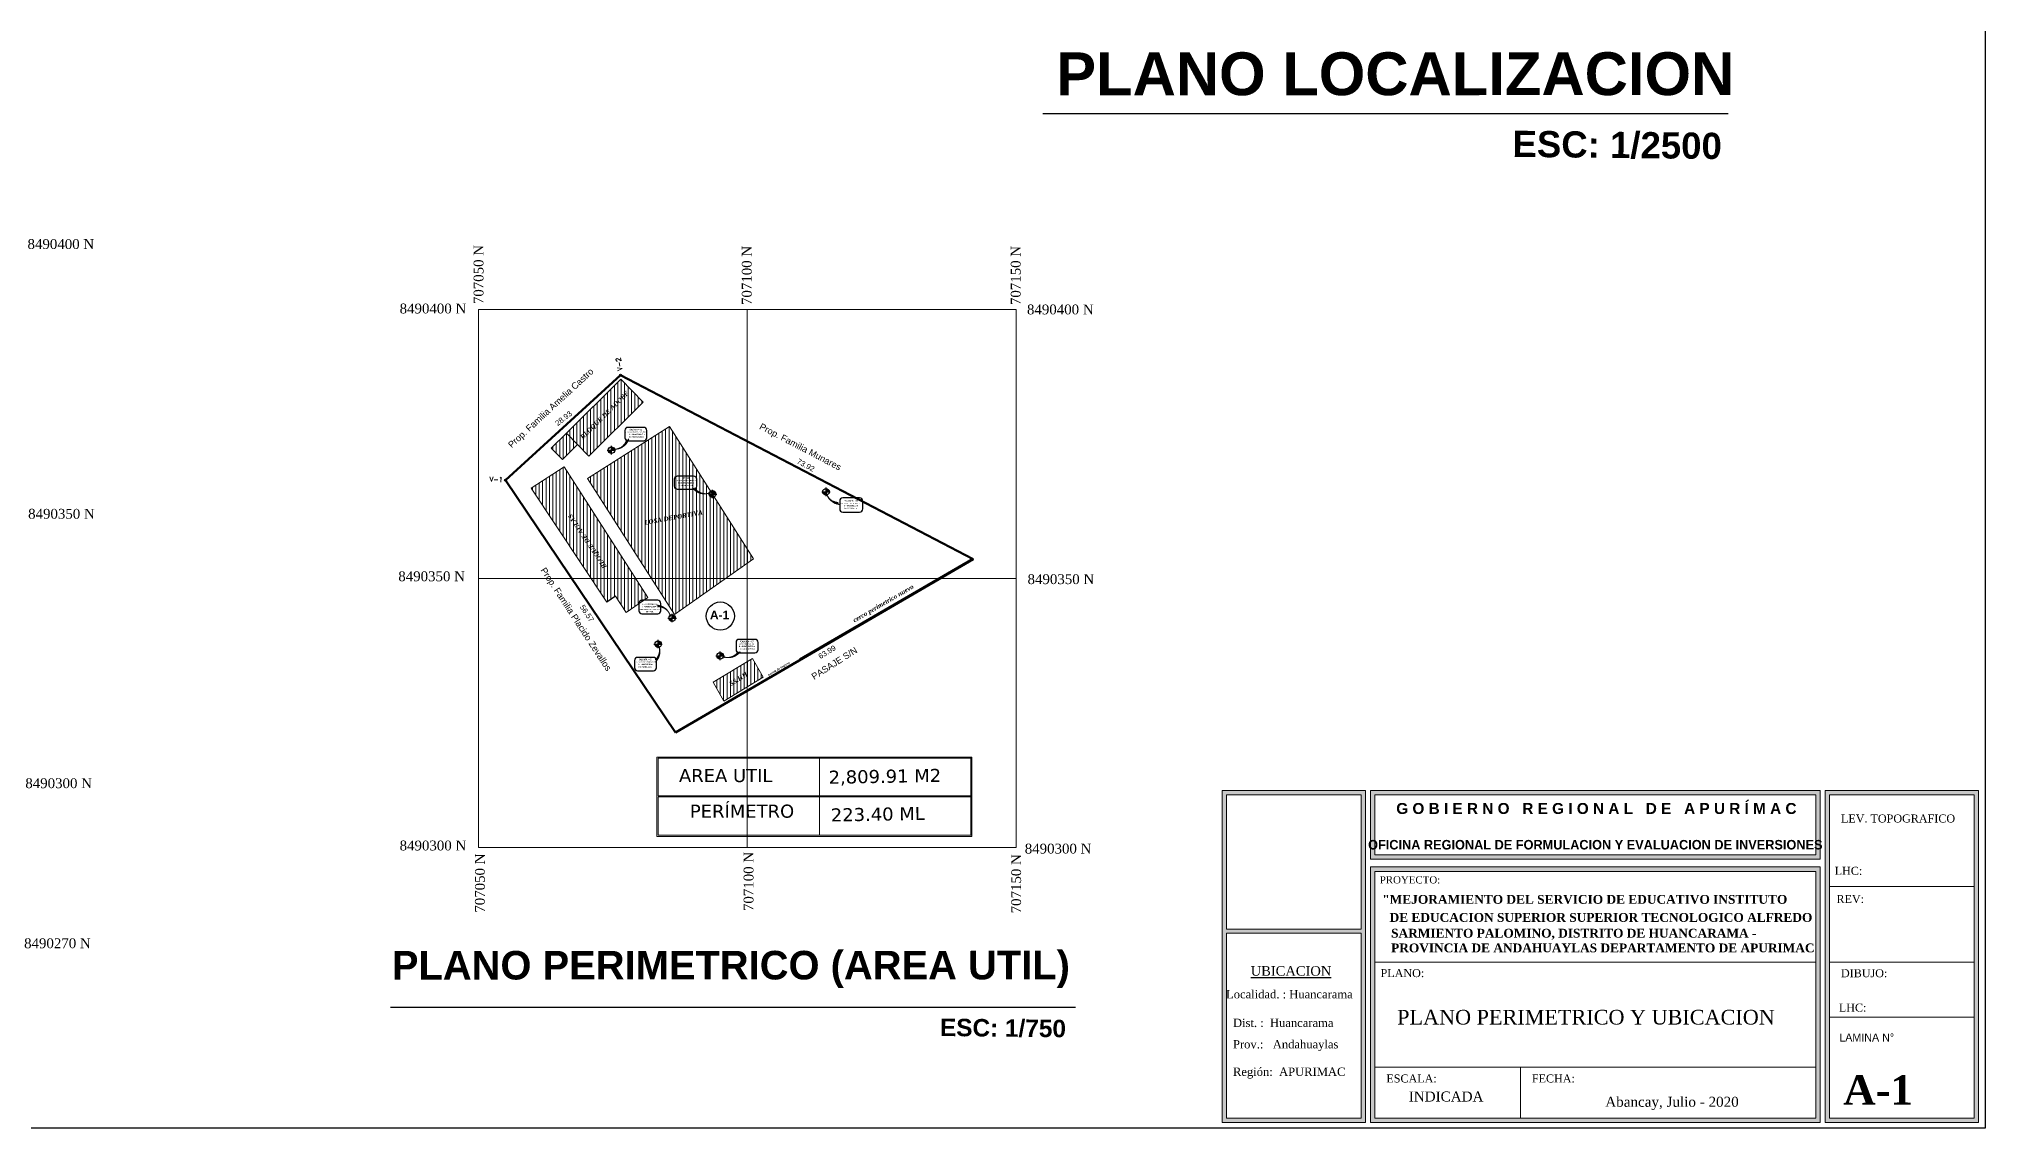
# Model space of a CAD drawing. Header units: metres. Extents: x 699753 to 708012, y 8489657 to 8490746.
# Drawn here: x 700111.5 to 700593.8, y 8489844.1 to 8490113.9 of the extents above; entities that cross this region are included whole.
import ezdxf
from ezdxf.enums import TextEntityAlignment as Align

# ---------------------------------------------------------------- set-up
doc = ezdxf.new("R2010")
doc.units = ezdxf.units.M
for name, color, linetype in [('$AUDIT-BAD-LAYER', 7, 'Continuous'), ('C-ANNO-MATC-TEXT', 150, 'Continuous'), ('C-PROP-BRNG', 92, 'Continuous'), ('C-ROAD-TEXT', 11, 'Continuous'), ('C-SSWR-PIPE-PATT', 7, 'Continuous'), ('C-STRM-STRC', 170, 'Continuous')]:
    doc.layers.add(name, color=color, linetype=linetype)
for name, color, linetype, lineweight in [('0_Pen_No__1', 7, 'Continuous', 13), ('1-blanco', 7, 'Continuous', 25), ('2D Drafting - General_Pen_No__1', 7, 'Continuous', 13), ('A-ACOTACION', 7, 'Continuous', 9), ('auxiliar', 1, 'Continuous', 9), ('BLOQUES', 7, 'Continuous', 60), ('detalles', 84, 'Continuous', 25), ('PLUMA 02', 51, 'Continuous', 20), ('TEXTO', 152, 'Continuous', 0), ('Texto_Pen_No__21', 7, 'Continuous', 35), ('V-INTEREG', 5, 'Continuous', 5)]:
    doc.layers.add(name, color=color, linetype=linetype, lineweight=lineweight)
doc.layers.add('2D Drafting - General_Pen_No__102', color=7, linetype='Continuous', lineweight=13, true_color=0xcccccc)
doc.styles.add('ARIAL', font='arial.ttf')
doc.styles.add('COTAS', font='arial.ttf')
doc.styles.add('Dutch801 XBd BT', font='dutcheb.ttf', dxfattribs={"height": 0.2})
doc.styles.add('GENERATED_STYLE_7', font='GOTHIC.TTF')
doc.styles.add('L120', font='times.ttf', dxfattribs={"height": 3})
doc.styles.add('MtXpl_Palatino_Linot', font='')
doc.styles.add('MtXpl_Verdana', font='')
doc.styles.get("Standard").update_dxf_attribs({"font": 'simplex.shx'})
doc.styles.get('MtXpl_Palatino_Linot').set_extended_font_data('Palatino Linotype', italic=True, bold=True)
doc.styles.get('MtXpl_Verdana').set_extended_font_data('Verdana', bold=True)
pattern_1 = [(90, (-242510.9516912711, -2830230.015475293), (-0.8466666666666665, 0), [])]

# ---------------------------------------------------------------- blocks, each defined once
blk = doc.blocks.new('bm')
for p, q in [((-0.1299999999999954, 0), (0.1299999999999954, 0)), ((0, -0.1299999999999954), (0, 0.1299999999999954))]:
    blk.add_line(p, q)
at = {"const_width": 0.0999999999999544}
for points in [[(-0.0499999999999794, 0, 0.414213562373095), (-1.8e-15, -0.0499999999999776, 1)], [(0.0499999999999759, 0, 0.414213562373095), (-1.8e-15, 0.0499999999999776, 1)]]:
    blk.add_lwpolyline(points, format="xyb", dxfattribs=at)
blk.add_circle((0, 0), 0.1)

msp = doc.modelspace()

# ---------------------------------------------------------------- hatches: boundary and pattern name
at = {"layer": '2D Drafting - General_Pen_No__102', "linetype": 'Continuous'}
h = msp.add_hatch(color=256, dxfattribs=at)
h.paths.add_polyline_path([(700404.7356880421, 8489845.453167504), (700440.2405630557, 8489845.453167504), (700440.2405630557, 8489927.741350438), (700404.7356880421, 8489927.741350438)])
h.paths.add_polyline_path([(700439.1644875712, 8489846.529244209), (700405.8249413972, 8489846.529244209), (700405.8249413987, 8489892.321942205), (700439.1644875712, 8489892.321942205)], flags=16)
h.paths.add_polyline_path([(700405.8249413972, 8489893.310930237), (700405.8249413972, 8489926.665273717), (700439.1644875712, 8489926.665273717), (700439.1644875712, 8489893.310930237)], flags=16)
h = msp.add_hatch(color=256, dxfattribs=at)
h.paths.add_polyline_path([(700441.5065355911, 8489927.741350438), (700441.5065355911, 8489910.650727818), (700552.912075568, 8489910.650727818), (700552.912075568, 8489927.741350438)])
h.paths.add_polyline_path([(700442.5826118295, 8489911.726804063), (700442.5826118295, 8489926.6652742), (700551.8359993295, 8489926.6652742), (700551.8359993295, 8489911.726804063)], flags=16)
h = msp.add_hatch(color=256, dxfattribs=at)
h.paths.add_polyline_path([(700554.178047611, 8489927.741350438), (700554.178047611, 8489845.453167504), (700592.1572085894, 8489845.453167504), (700592.1572085894, 8489927.741350438)])
h.paths.add_polyline_path([(700555.2541243213, 8489846.529244209), (700555.2541243213, 8489926.665273717), (700591.0811331052, 8489926.665273717), (700591.0811331052, 8489846.529244209)], flags=16)
h = msp.add_hatch(color=256, dxfattribs=at)
h.paths.add_polyline_path([(700441.5065355911, 8489845.453167504), (700552.912075568, 8489845.453167504), (700552.912075568, 8489908.751769753), (700441.5065355911, 8489908.751769753)])
h.paths.add_polyline_path([(700442.5826118295, 8489846.529243752), (700442.5826118295, 8489907.675693508), (700551.8359993295, 8489907.675693508), (700551.8359993295, 8489846.529243752)], flags=16)
at = {"layer": 'BLOQUES', "lineweight": 0}
h = msp.add_hatch(dxfattribs=at)
h.set_pattern_fill('ANSI31', color=256, scale=0.2666666666666666, angle=45)
h.set_pattern_definition(pattern_1)
h.paths.add_polyline_path([(700261.1965201626, 8490023.893742105), (700247.7278840808, 8490010.530047504), (700242.1812207965, 8490016.270363115), (700255.6498568783, 8490029.634057716)])
h.paths.add_polyline_path([(700246.5481567121, 8490013.840904951), (700258.4847599909, 8490025.679311551), (700256.8854760655, 8490027.291861145), (700244.9488727868, 8490015.453454543)], flags=24)
h = msp.add_hatch(dxfattribs=at)
h.set_pattern_fill('ANSI31', color=256, scale=0.2666666666666666, angle=45)
h.set_pattern_definition(pattern_1)
h.paths.add_polyline_path([(700247.3868213313, 8490004.999906464), (700268.9443770925, 8489971.287937086), (700288.6013197693, 8489985.153217217), (700267.7297905529, 8490017.883170288)])
h.paths.add_polyline_path([(700261.3844638815, 8489993.12668897), (700276.3779265162, 8489995.857513845), (700276.060976819, 8489997.597710913), (700261.0675141843, 8489994.866886035)], flags=24)
h.paths.add_polyline_path([(700253.107322405, 8489983.270263886), (700243.9385735133, 8489996.927664591), (700242.0529565726, 8489995.661775962), (700251.2217054645, 8489982.004375257)], flags=24)
h.paths.add_polyline_path([(700246.5481567121, 8490013.840904951), (700258.4847599909, 8490025.679311551), (700256.8854760655, 8490027.291861145), (700244.9488727868, 8490015.453454543)], flags=24)
h = msp.add_hatch(dxfattribs=at)
h.set_pattern_fill('ANSI31', color=256, scale=0.2666666666666666, angle=45)
h.set_pattern_definition(pattern_1)
h.paths.add_polyline_path([(700244.9426483022, 8490013.412525058), (700241.1926198745, 8490009.72549448), (700238.4065819666, 8490012.559135571), (700242.1812207954, 8490016.270363115)])
h = msp.add_hatch(dxfattribs=at)
h.set_pattern_fill('ANSI31', color=256, scale=0.2666666666666666, angle=45)
h.set_pattern_definition(pattern_1)
h.paths.add_polyline_path([(700262.4048149331, 8489975.516162518), (700257.0383458926, 8489971.8118486), (700254.3335434784, 8489975.88103383), (700252.2024775589, 8489974.410022428), (700233.4565377625, 8490002.611972034), (700241.613659036, 8490007.870277984)])
h.paths.add_polyline_path([(700261.3844638815, 8489993.12668897), (700276.3779265162, 8489995.857513845), (700276.060976819, 8489997.597710913), (700261.0675141843, 8489994.866886035)], flags=24)
h.paths.add_polyline_path([(700253.107322405, 8489983.270263886), (700243.9385735133, 8489996.927664591), (700242.0529565726, 8489995.661775962), (700251.2217054645, 8489982.004375257)], flags=24)
h = msp.add_hatch(dxfattribs=at)
h.set_pattern_fill('ANSI31', color=256, scale=0.2666666666666666, angle=45)
h.set_pattern_definition(pattern_1)
h.paths.add_polyline_path([(700290.9487050007, 8489955.759658322), (700288.2909972238, 8489960.445379712), (700278.5736887226, 8489954.543788595), (700281.2313964994, 8489949.858067205)])
h.paths.add_polyline_path([(700282.9019235208, 8489953.113385275), (700287.5128812866, 8489955.971417433), (700286.5816265399, 8489957.473841503), (700281.9706687744, 8489954.615809342)], flags=24)
at = {"layer": 'V-INTEREG', "lineweight": 0}
h = msp.add_hatch(dxfattribs=at)
h.set_pattern_fill('ANSI31', color=8, scale=0.03625488281249997, angle=-193.6889750120154, style=0)
h.set_pattern_definition([(211.3110249879845, (700255.231633105, 8490007.2276476), (0.002355133136151425, -0.003871834985774279), [])])
edge = h.paths.add_edge_path()
edge.add_line((700257.646404306, 8490014.817375705), (700257.2551974475, 8490014.345724298))
edge.add_line((700257.2551974467, 8490014.345724298), (700257.1132885403, 8490014.651392875))
edge.add_arc((700254.1114760897, 8490015.361018028), 3.084549537166802, 273.12698591158806, 346.69951630922736, ccw=False)
edge.add_arc((700254.1511592454, 8490015.954323478), 3.675511975272989, 272.0047224712358, 341.981115036018)
h.paths.add_polyline_path([(700254.3547451746, 8490012.380322315), (700254.2797355232, 8490012.281061111), (700254.3850875011, 8490012.196001817), (700254.0180824971, 8490012.243807323)])
h = msp.add_hatch(dxfattribs=at)
h.set_pattern_fill('ANSI31', color=8, scale=0.03625488281249997, angle=-212.683187172237, style=0)
h.set_pattern_definition([(192.3168128277628, (700278.6477584679, 8489996.28297272), (0.0009667232197550474, -0.004427550616588205), [])])
edge = h.paths.add_edge_path()
edge.add_line((700273.4691251008, 8490002.67350924), (700273.9925409451, 8490002.354865693))
edge.add_line((700273.9925409456, 8490002.354865696), (700274.02723636, 8490002.690078532))
edge.add_arc((700276.6346409296, 8490004.338073451), 3.084549537166803, 212.2946958509943, 285.8672262486335)
edge.add_arc((700276.4040137728, 8490004.886158504), 3.67551197527299, 217.0130971242036, 286.98948968898577, ccw=False)
h.paths.add_polyline_path([(700277.3747523924, 8490001.440494841), (700277.4779846844, 8490001.371051854), (700277.4060534415, 8490001.256334726), (700277.7375161735, 8490001.42098738)])
h = msp.add_hatch(dxfattribs=at)
h.set_pattern_fill('ANSI31', color=8, scale=0.03625488281249997, angle=-73.51655647217491, style=0)
h.set_pattern_definition([(331.4834435278249, (700312.7759508496, 8490009.068800963), (0.002163567630626559, 0.003982051400191757), [])])
edge = h.paths.add_edge_path()
edge.add_line((700309.8686992208, 8489998.595736463), (700309.3229932273, 8489998.874488728))
edge.add_line((700309.3229932258, 8489998.874488726), (700309.5902891288, 8489999.079730822))
edge.add_arc((700309.6271766851, 8490002.164059786), 3.084549537166802, 195.7422636452054, 269.3147940428447, ccw=False)
edge.add_arc((700310.214825827, 8490002.254914602), 3.675511975272989, 194.6200002048532, 264.5963927696354)
h.paths.add_polyline_path([(700306.7715700696, 8490001.275669314), (700306.658322808, 8490001.327189133), (700306.5983261993, 8490001.20580326), (700306.564822452, 8490001.574389126)])
h = msp.add_hatch(dxfattribs=at)
h.set_pattern_fill('ANSI31', color=8, scale=0.03625488281249997, angle=-156.3891901536517, style=0)
h.set_pattern_definition([(248.6108098463481, (700272.787132932, 8489967.984251745), (0.00421972683679045, -0.001652774536630637), [])])
edge = h.paths.add_edge_path()
edge.add_line((700264.5970840064, 8489973.676272562), (700265.1526222803, 8489973.417670391))
edge.add_line((700265.1526222808, 8489973.41767039), (700264.8930136488, 8489973.20278722))
edge.add_arc((700264.9689844557, 8489970.119173389), 3.084549537166803, 17.838776732781184, 91.41130713042048, ccw=False)
edge.add_arc((700264.3850524047, 8489970.006881483), 3.67551197527299, 16.71651329242898, 86.69290585721119)
h.paths.add_polyline_path([(700267.7901796991, 8489971.111435538), (700267.9052359009, 8489971.064093117), (700267.9607516994, 8489971.187592587), (700268.0077169583, 8489970.82047911)])
h = msp.add_hatch(dxfattribs=at)
h.set_pattern_fill('ANSI31', color=8, scale=0.03625488281249997, angle=-113.9046167691254, style=0)
h.set_pattern_definition([(291.0953832308744, (700269.8463886607, 8489965.678547941), (0.0042281465797115, 0.001631114571861248), [])])
edge = h.paths.add_edge_path()
edge.add_line((700264.3210572813, 8489959.585280038), (700264.5560863451, 8489960.151194515))
edge.add_line((700264.5560863443, 8489960.151194518), (700264.2195052647, 8489960.13432458))
edge.add_arc((700262.192883524, 8489962.459674051), 3.084549537166802, 311.0732662541058, 384.6457966517451)
edge.add_arc((700261.6864164387, 8489962.148101903), 3.675511975272989, 315.79166752731516, 385.76806009209736, ccw=False)
h.paths.add_polyline_path([(700264.9435655341, 8489963.633332971), (700264.9964401115, 8489963.745954074), (700265.1207912628, 8489963.692373164), (700264.90748084, 8489963.994824324)])
h = msp.add_hatch(dxfattribs=at)
h.set_pattern_fill('ANSI31', color=8, scale=0.03625488281249997, angle=-212.683187172237, style=0)
h.set_pattern_definition([(192.3168128277628, (700280.2605225801, 8489955.700847808), (0.0009667232197550474, -0.004427550616588205), [])])
edge = h.paths.add_edge_path()
edge.add_line((700285.2807285168, 8489962.091384329), (700284.7573126724, 8489961.772740781))
edge.add_line((700284.7573126719, 8489961.772740785), (700284.7226172575, 8489962.107953621))
edge.add_arc((700282.1152126879, 8489963.75594854), 3.084549537166803, 254.1327737513665, 327.70530414900577, ccw=False)
edge.add_arc((700282.3458398447, 8489964.304033592), 3.67551197527299, 253.0105103110142, 322.9869028757964)
h.paths.add_polyline_path([(700281.3751012251, 8489960.85836993), (700281.2718689333, 8489960.788926942), (700281.3438001763, 8489960.674209815), (700281.012337444, 8489960.83886247)])

# ---------------------------------------------------------------- linework, layer by layer
msp.add_line((700254.3335434784, 8489975.88103383), (700252.2024775584, 8489974.410022428))
msp.add_circle((700280.3401539401, 8489970.929152526), 3.488601661967751)
at = {"layer": '0_Pen_No__1', "linetype": 'Continuous'}
for p, q in [((700555.2541238522, 8489903.88267195, -2102.675097600002), (700591.0811327298, 8489903.88267195, -2102.675097600002)), ((700551.8359993295, 8489885.139807133, -2102.675097600002), (700442.5826118309, 8489885.139807133, -2102.675097600002)), ((700555.2541238522, 8489885.139807133, -2102.675097600002), (700591.0811327298, 8489885.139807133, -2102.675097600002)), ((700555.2541238522, 8489871.543170692, -2102.675097600002), (700591.0811327298, 8489871.543170692, -2102.675097600002)), ((700442.5785451622, 8489859.188964184, -2102.675097600002), (700551.8400659995, 8489859.188964184, -2102.675097600002)), ((700478.641715584, 8489859.188964184, -2102.675097600002), (700478.641715584, 8489846.529243752, -2102.675097600002))]:
    msp.add_line(p, q, dxfattribs=at)
at = {"layer": '0_Pen_No__1', "linetype": 'Continuous', "elevation": -2102.675097600002, "flags": 128}
for points in [[(700404.7356880421, 8489845.453167504), (700440.2405635477, 8489845.453167504), (700440.2405635477, 8489927.741350438), (700404.7356880421, 8489927.741350438)], [(700405.8249412893, 8489926.6652742), (700439.1644873084, 8489926.6652742), (700439.1644873084, 8489893.310930237), (700405.8249413972, 8489893.310930237)], [(700441.5065355911, 8489910.650727818), (700552.912075568, 8489910.650727818), (700552.912075568, 8489927.741350438), (700441.5065355911, 8489927.741350438)], [(700442.5826118309, 8489911.726804063), (700551.8359993295, 8489911.726804063), (700551.8359993295, 8489926.6652742), (700442.5826118309, 8489926.6652742)], [(700554.178047611, 8489845.453167504), (700592.157208968, 8489845.453167504), (700592.157208968, 8489927.741350438), (700554.178047611, 8489927.741350438)], [(700555.2541238522, 8489846.529243752), (700591.0811327298, 8489846.529243752), (700591.0811327298, 8489926.6652742), (700555.2541238522, 8489926.6652742)], [(700441.5065355911, 8489908.751769753), (700441.5065355911, 8489845.453167504), (700552.912075568, 8489845.453167504), (700552.912075568, 8489908.751769753)], [(700442.5826118309, 8489907.675693508), (700442.5826118309, 8489846.529243752), (700551.8359993295, 8489846.529243752), (700551.8359993295, 8489907.675693508)], [(700405.8249412893, 8489846.529243752), (700439.1644873084, 8489846.529243752), (700439.1644875712, 8489892.321942205), (700405.8249413987, 8489892.321942205)]]:
    msp.add_lwpolyline(points, close=True, dxfattribs=at)
at = {"layer": '1-blanco', "linetype": 'Continuous', "lineweight": 9}
for p, q in [((700264.6163562258, 8489916.346193194), (700264.6163562256, 8489936.001393113)), ((700264.6163562256, 8489936.001393113), (700342.7135789326, 8489936.001393113)), ((700264.9162707374, 8489926.382613499), (700264.9162707374, 8489935.701478604)), ((700264.9162707374, 8489935.701478604), (700342.7135789326, 8489935.701478604)), ((700304.9184630484, 8489935.701478604), (700304.9184630484, 8489916.624002397)), ((700342.4136644207, 8489935.701478604), (700342.4136644207, 8489926.382613499)), ((700342.7135789326, 8489936.001393113), (700342.7135789326, 8489916.346193194)), ((700342.7135789326, 8489926.382613499), (700264.9162707374, 8489926.382613499)), ((700264.9162707374, 8489916.624002397), (700264.9162707374, 8489926.162740504)), ((700264.9162707374, 8489926.162740504), (700342.7135789326, 8489926.162740504)), ((700342.4136644207, 8489926.162740504), (700342.4136644207, 8489916.624002397)), ((700342.7135789326, 8489916.34619319), (700264.6163562256, 8489916.34619319)), ((700342.7135789326, 8489916.624002397), (700264.9162707377, 8489916.624002397))]:
    msp.add_line(p, q, dxfattribs=at)
at = {"layer": '2D Drafting - General_Pen_No__1', "linetype": 'Continuous', "elevation": -2102.675097600002, "flags": 128}
for points in [[(700404.7356880421, 8489845.453167504), (700440.2405630557, 8489845.453167504), (700440.2405630557, 8489927.741350438), (700404.7356880421, 8489927.741350438)], [(700405.8249413972, 8489893.310930237), (700405.8249413972, 8489926.665273717), (700439.1644875712, 8489926.665273717), (700439.1644875712, 8489893.310930237)], [(700441.5065355911, 8489927.741350438), (700441.5065355911, 8489910.650727818), (700552.912075568, 8489910.650727818), (700552.912075568, 8489927.741350438)], [(700442.5826118295, 8489911.726804063), (700442.5826118295, 8489926.6652742), (700551.8359993295, 8489926.6652742), (700551.8359993295, 8489911.726804063)], [(700554.178047611, 8489927.741350438), (700554.178047611, 8489845.453167504), (700592.1572085894, 8489845.453167504), (700592.1572085894, 8489927.741350438)], [(700555.2541243213, 8489846.529244209), (700555.2541243213, 8489926.665273717), (700591.0811331052, 8489926.665273717), (700591.0811331052, 8489846.529244209)], [(700441.5065355911, 8489845.453167504), (700552.912075568, 8489845.453167504), (700552.912075568, 8489908.751769753), (700441.5065355911, 8489908.751769753)], [(700442.5826118295, 8489846.529243752), (700442.5826118295, 8489907.675693508), (700551.8359993295, 8489907.675693508), (700551.8359993295, 8489846.529243752)], [(700439.1644875712, 8489846.529244209), (700405.8249413972, 8489846.529244209), (700405.8249413987, 8489892.321942205), (700439.1644875712, 8489892.321942205)]]:
    msp.add_lwpolyline(points, close=True, dxfattribs=at)
at = {"layer": 'A-ACOTACION', "lineweight": 30, "flags": 128}
msp.add_lwpolyline([(699752.8172434486, 8490438.057814328), (700593.8172434486, 8490438.057814328), (700593.8172434486, 8489844.057814328), (699752.8172434486, 8489844.057814328), (699752.8172434486, 8490438.057814328)], dxfattribs=at)
at = {"layer": 'BLOQUES', "lineweight": 0, "flags": 128}
for points in [[(700261.1965201626, 8490023.893742105), (700247.7278840808, 8490010.530047504), (700242.1812207965, 8490016.270363115), (700255.6498568783, 8490029.634057716)], [(700244.9426483022, 8490013.412525058), (700241.1926198745, 8490009.72549448), (700238.4065819666, 8490012.559135571), (700242.1812207954, 8490016.270363115)], [(700247.3868213313, 8490004.999906464), (700268.9443770925, 8489971.287937086), (700288.6013197693, 8489985.153217217), (700267.7297905529, 8490017.883170288)], [(700290.9487050007, 8489955.759658322), (700288.2909972238, 8489960.445379712), (700278.5736887226, 8489954.543788595), (700281.2313964994, 8489949.858067205)]]:
    msp.add_lwpolyline(points, close=True, dxfattribs=at)
msp.add_lwpolyline([(700262.4048149331, 8489975.516162518), (700257.0383458926, 8489971.8118486), (700254.3335434784, 8489975.88103383), (700252.2024775589, 8489974.410022428), (700233.4565377625, 8490002.611972034), (700241.613659036, 8490007.870277984), (700262.4048149331, 8489975.516162518)], dxfattribs=at)
at = {"layer": 'BLOQUES', "lineweight": 35, "flags": 128}
msp.add_lwpolyline([(700299.9903714737, 8489960.210274046), (700342.7643818647, 8489985.131064085), (700342.9740072173, 8489985.021726606), (700300.0911857978, 8489960.037541574)], close=True, dxfattribs=at)
at = {"layer": 'C-ANNO-MATC-TEXT', "lineweight": 9}
for p, q in [((700220.3614124745, 8490046.902874697), (700353.6947458078, 8490046.902874697)), ((700220.3614124745, 8489913.569541363), (700220.3614124745, 8490046.902874697)), ((700287.0280791413, 8489913.569541363), (700287.0280791413, 8490046.902874697)), ((700353.6947458078, 8489913.569541363), (700353.6947458078, 8490046.902874697)), ((700220.3614124748, 8489980.23620803), (700353.6947458078, 8489980.23620803)), ((700220.3614124748, 8489913.569541363), (700353.694745808, 8489913.569541363))]:
    msp.add_line(p, q, dxfattribs=at)
at = {"layer": 'C-ROAD-TEXT', "color": 4, "linetype": 'Continuous', "lineweight": -3}
for points, elevation in [([(700256.6641065689, 8490016.92500889), (700256.6641065687, 8490015.114438586, 0.4142135622399479), (700257.4193703298, 8490014.359174829), (700261.3546800182, 8490014.359174829, 0.4142135619266923), (700262.1099437791, 8490015.114438593), (700262.1099437788, 8490016.925008886, 0.4142135622399477), (700261.3546800184, 8490017.680272646), (700257.4193703298, 8490017.680272646, 0.4142135619266921)], -4673.829333333332), ([(700274.4526069997, 8490004.899865467), (700274.4526069999, 8490003.089295167, -0.4142135622399479), (700273.697343239, 8490002.334031407), (700269.7620335504, 8490002.334031407, -0.4142135619266923), (700269.0067697895, 8490003.089295171), (700269.0067697897, 8490004.899865463, -0.4142135622399477), (700269.7620335504, 8490005.655129228), (700273.6973432387, 8490005.655129228, -0.4142135619266921)], -676.1199999999993), ([(700309.9201562632, 8489999.403291997), (700309.9201562632, 8489997.50219318, 0.4142135622399479), (700310.7131832122, 8489996.709166234), (700314.8452583848, 8489996.709166234, 0.4142135619266923), (700315.6382853339, 8489997.502193188), (700315.6382853336, 8489999.403291991, 0.4142135622399477), (700314.8452583853, 8490000.196318943), (700310.7131832124, 8490000.196318943, 0.4142135619266921)], -237.1727939803115), ([(700265.5997312273, 8489972.265386207), (700265.5997312275, 8489974.075956507, 0.4142135622399479), (700264.8444674666, 8489974.831220267), (700260.9091577783, 8489974.831220267, 0.4142135619266923), (700260.1538940173, 8489974.075956501), (700260.1538940176, 8489972.265386213, 0.4142135622399477), (700260.909157778, 8489971.510122448), (700264.8444674663, 8489971.510122448, 0.4142135619266921)], -676.0679999999996), ([(700284.234573604, 8489964.408871), (700284.2345736035, 8489962.598300701, 0.4142135622399479), (700284.9898373646, 8489961.84303694), (700288.9251470527, 8489961.84303694, 0.4142135619266923), (700289.6804108139, 8489962.598300707), (700289.6804108137, 8489964.408871, 0.4142135622399477), (700288.9251470532, 8489965.164134761), (700284.9898373649, 8489965.164134761, 0.4142135619266921)], -694.0118066572904)]:
    msp.add_lwpolyline(points, format="xyb", close=True, dxfattribs=dict(at, elevation=elevation))
msp.add_lwpolyline([(700259.0623834719, 8489959.93794143), (700259.0623834716, 8489958.12737113, 0.4142135622399479), (700259.8176472326, 8489957.372107372), (700263.7529569209, 8489957.372107372, 0.4142135619266923), (700264.5082206818, 8489958.127371138), (700264.5082206818, 8489959.937941428, 0.4142135622399477), (700263.7529569211, 8489960.69320519), (700259.8176472328, 8489960.69320519, 0.4142135619266921)], format="xyb", close=True, dxfattribs=at)
at = {"layer": 'C-SSWR-PIPE-PATT'}
for centre in [(700255.587259143, 8490030.601359446), (700227.0951830576, 8490004.607558299), (700227.0951830576, 8490004.607558299)]:
    msp.add_circle(centre, 0.2619128278410934, dxfattribs=at)
at = {"layer": 'C-STRM-STRC', "lineweight": 50, "flags": 128}
msp.add_lwpolyline([(700269.2574015687, 8489942.073309219), (700227.0951830576, 8490004.607558299), (700255.587259143, 8490030.601359446), (700342.9740072166, 8489985.021726606), (700269.257401574, 8489942.073309213)], dxfattribs=at)
at = {"layer": 'TEXTO', "lineweight": 30, "flags": 128}
for points in [[(700360.2594884706, 8490095.458826968), (700530.1219449479, 8490095.458826968)], [(700198.6127065903, 8489874.04375277), (700368.3572256322, 8489874.04375277)]]:
    msp.add_lwpolyline(points, dxfattribs=at)

# ---------------------------------------------------------------- block references
at = {"layer": 'detalles', "linetype": 'Continuous', "xscale": 8.127999999999997, "yscale": 8.127999999999997, "zscale": 8.127999999999997}
for p in [(700253.3320201411, 8490012.032007312), (700278.4352114195, 8490001.176536437, 3997.709333333332), (700306.533742072, 8490001.71027774), (700268.4173427167, 8489970.449375294, 3997.761333333332), (700264.9041411855, 8489963.997377021), (700280.3048682787, 8489961.079923516)]:
    msp.add_blockref('bm', p, dxfattribs=at)

# ---------------------------------------------------------------- texts
at = {"layer": '$AUDIT-BAD-LAYER', "color": 0, "style": 'Dutch801 XBd BT'}
msp.add_text('PLANO PERIMETRICO Y UBICACION', height=3.639192596202023, dxfattribs=at).set_placement((700448.0961600267, 8489869.715371685, -1513.926070272002))
at = {"layer": '$AUDIT-BAD-LAYER', "style": 'Dutch801 XBd BT'}
for s, insert, char_height, attachment_point in [('LEV. TOPOGRAFICO', (700558.0980848268, 8489921.759624094, -2102.675097600002), 1.983613605185087, 1), ('LHC:', (700556.5427062432, 8489908.797728224, -2102.675097600002), 1.983613605185087, 1), ('{PROYECTO:}', (700443.78836795, 8489906.45468089, -2044.115747840002), 1.785252244666578, 1), ('REV:', (700556.9878449583, 8489901.81853636, -2102.675097600002), 1.983613605185087, 1), ('{\\LUBICACION}', (700411.7998508672, 8489881.774374522, -2102.675097600002), 2.380336326222104, 7), ('PLANO:', (700443.9843789578, 8489883.455005383, -2102.675097600002), 1.983613605185087, 1), ('DIBUJO:', (700558.0980848268, 8489883.421025872, -2102.675097600002), 1.983613605185087, 1), ('Localidad. : Huancarama', (700405.6944309871, 8489876.149929922, -2102.675097600002), 2.061966342589899, 7), ('LHC:', (700557.5738826041, 8489874.90070174, -2102.675097600002), 1.983613605185087, 1), ('Dist. :  Huancarama', (700407.4032450365, 8489869.059021052, -2102.675097600002), 2.061966342589899, 7), ('Prov.:   Andahuaylas', (700407.4032450365, 8489863.121231018, -2102.675097600002), 2.061966342589899, 7), ('{\\fCentury Gothic|b0|i0|c0|p34;LAMINA\\fCentury Gothic|b0|i0|c128|p34; \\fCentury Gothic|b0|i0|c0|p34;N°}', (700557.6840976919, 8489867.49121288, -2102.675097600002), 1.983613605185087, 1), ('Región:  APURIMAC', (700407.4079128663, 8489856.3079395, -2102.675097600002), 2.061966342589899, 7), ('{ESCALA:}', (700445.4225061369, 8489857.341590958, -2102.675097600002), 1.983613605185087, 1), ('{FECHA:}', (700481.48567656, 8489857.341590958, -2102.675097600002), 1.983613605185087, 1), ('{INDICADA}', (700450.9710880078, 8489850.601087516, -2102.675097600002), 2.479517006481359, 7), ('Abancay, Julio - 2020', (700499.687624687, 8489851.81054472, -2102.675097600002), 2.479517006481359, 1)]:
    msp.add_mtext(s, dxfattribs=dict(at, insert=insert, char_height=char_height, attachment_point=attachment_point))
at = {"layer": '$AUDIT-BAD-LAYER', "char_height": 2.188578310994541, "attachment_point": 1}
for s, insert in [('{\\fTimes New Roman|b1|i0|c0|p18;"MEJORAMIENTO DEL SERVICIO DE EDUCATIVO INSTITUTO}', (700444.4189839944, 8489901.82457876, -1985.556398080002)), ('{\\fTimes New Roman|b1|i0|c0|p18;DE EDUCACION SUPERIOR SUPERIOR TECNOLOGICO ALFREDO      }', (700446.2204819345, 8489897.34808646, -1985.556398080002)), ('{\\fTimes New Roman|b1|i0|c0|p18;SARMIENTO PALOMINO, DISTRITO DE HUANCARAMA - \\PPROVINCIA DE ANDAHUAYLAS DEPARTAMENTO DE APURIMAC }', (700446.5983160248, 8489893.442210896, -1985.556398080002))]:
    msp.add_mtext(s, dxfattribs=dict(at, insert=insert))
at = {"style": 'COTAS'}
for s, rotation, p in [('Prop. Familia Munares', 332.4006575042524, (700300.1003149622, 8490012.707922813)), ('Prop. Familia Placido Zevallos', 303.1789657719107, (700244.439126615, 8489970.049954543, 4005.333333333332)), ('PASAJE S/N', 32.47372043881053, (700308.5919188978, 8489959.255381182))]:
    msp.add_text(s, height=1.599999999999999, rotation=rotation, dxfattribs=at).set_placement(p, align=Align.MIDDLE)
at = {"attachment_point": 5, "style": 'COTAS'}
for s, insert, char_height, rotation in [('Prop. Familia Amelia Castro', (700238.4812327625, 8490022.320434688), 1.599999999999999, 42.72736372426993), ('28.93', (700241.4870433597, 8490019.926384745), 1.333333333333333, 37.70112793849444), ('73.92', (700301.5236172479, 8490008.333968032), 1.333333333333333, 331.75936050168065), ('56.57', (700247.2918144044, 8489971.595384842), 1.333333333333333, 303.58729015049056), ('63.99', (700306.7961024946, 8489962.024876714), 1.333333333333333, 31.074811533382668)]:
    msp.add_mtext(s, dxfattribs=dict(at, insert=insert, char_height=char_height, rotation=rotation))
at = {"layer": '0_Pen_No__1', "linetype": 'Continuous', "insert": (700442.5826118309, 8489913.06220806, -2102.675097600002), "char_height": 2.357489842036907, "width": 109.253387499952, "attachment_point": 7, "style": 'ARIAL'}
msp.add_mtext('\\pxqc,tc18.4125,r36.825;{\\fBodoni MT|b1|i0|c0|p18;OFICINA REGIONAL DE FORMULACION Y EVALUACION DE INVERSIONES\\fBernadette|b0|i0|c0|p2; \\C8;\\c8355711; }', dxfattribs=at)
at = {"layer": '1-blanco', "linetype": 'Continuous', "lineweight": 9, "attachment_point": 8}
for s, insert, char_height, rotation in [('{\\fArial|b1|i0|c0|p34;PLANO LOCALIZACION}', (700447.6177138134, 8490099.85191015), 10.61683199999999, 0.014456127692610619), ('{\\fArial|b1|i0|c0|p34;ESC: 1/2500}', (700502.5957431577, 8490084.258092357), 6.488063999999994, 359.3934681041156), ('{\\fArial|b1|i0|c0|p34;A-1}', (700280.1531570571, 8489970.135057103), 2.123366399999997, 0.014456127692610614), ('{\\fArial|b1|i0|c0|p34;PLANO PERIMETRICO (AREA UTIL)}', (700282.9577040513, 8489878.748166017), 7.077887999999989, 0.014456127692610614), ('{\\fArial|b1|i0|c0|p34;ESC: 1/750}', (700350.3789640829, 8489866.576596363), 4.325375999999994, 359.3934681041156)]:
    msp.add_mtext(s, dxfattribs=dict(at, insert=insert, char_height=char_height, rotation=rotation))
at = {"layer": '1-blanco', "linetype": 'Continuous', "lineweight": 9, "char_height": 2.444067893597224, "attachment_point": 5, "style": 'L120'}
for s, insert in [('8490400 N', (700116.8808748667, 8490063.09570034)), ('8490400 N', (700209.1073460142, 8490047.124061048)), ('8490400 N', (700364.5983253281, 8490046.892225957)), ('8490350 N', (700117.0286655688, 8489996.260240199)), ('8490350 N', (700208.777070559, 8489980.766525544)), ('8490350 N', (700364.7461160301, 8489980.056765813)), ('8490300 N', (700116.331937972, 8489929.491969692)), ('8490300 N', (700209.1043213998, 8489914.058889588)), ('8490300 N', (700364.0493884332, 8489913.288495306)), ('8490270 N', (700116.0273854147, 8489889.829003112))]:
    msp.add_mtext(s, dxfattribs=dict(at, insert=insert))
at = {"layer": '1-blanco', "linetype": 'Continuous', "lineweight": 9, "char_height": 2.444067893597224, "attachment_point": 5, "rotation": 90, "style": 'L120'}
for s, insert in [('707050 N', (700220.4307618631, 8490055.55646026)), ('707100 N', (700286.905279578, 8490055.33453649)), ('707150 N', (700353.5664558744, 8490055.321485963)), ('707050 N', (700220.7689357282, 8489904.75426147)), ('707100 N', (700287.3586159867, 8489905.159253443)), ('707150 N', (700353.6758864976, 8489904.591184586))]:
    msp.add_mtext(s, dxfattribs=dict(at, insert=insert))
at = {"layer": '1-blanco', "linetype": 'Continuous', "lineweight": 9, "char_height": 3.242120216439868, "attachment_point": 1}
for s, insert, width, rotation in [('{\\fVerdana|b0|i0|c0|p34;AREA UTIL}', (700270.0842237804, 8489933.035582894), 28.94574924330787, 0.00012558579224553062), ('{\\fVerdana|b0|i0|c0|p34;2,809.91 M2}', (700307.1566805436, 8489932.60459442), 57.60553696726963, 1.0000000000000009), ('{\\fVerdana|b0|i0|c0|p34;PERÍMETRO}', (700272.7991200829, 8489924.19674873), 8.478694222815506, 0.029713902582189446), ('{\\fVerdana|b0|i0|c0|p34;223.40 ML}', (700307.6926525821, 8489923.25877348), 31.27428882978529, 1.0000000000000009)]:
    msp.add_mtext(s, dxfattribs=dict(at, insert=insert, width=width, rotation=rotation))
at = {"layer": 'auxiliar', "char_height": 1.2, "attachment_point": 5}
for s, insert, rotation in [('\\A1;V-2', (700255.2379975243, 8490033.327688344), 97.68050996239508), ('\\A1;V-1', (700224.8149167992, 8490004.790183833), 357.7153293127277)]:
    msp.add_mtext(s, dxfattribs=dict(at, insert=insert, rotation=rotation))
at = {"layer": 'C-PROP-BRNG', "color": 42, "style": 'MtXpl_Palatino_Linot'}
for s, rotation, p in [('BLOQUE DE ADOBE', 44.76335559078461, (700246.2898558992, 8490014.638883173)), ('BLOQUE DE AULAS', 123.8750114277383, (700252.274918147, 8489983.167347856)), ('LOSA DEPORTIVA', 10.32238203968037, (700261.6153856431, 8489993.504060475)), ('SS.HH', 31.79207590224539, (700282.9790561824, 8489953.548138795))]:
    msp.add_text(s, height=1.125, rotation=rotation, dxfattribs=at).set_placement(p)
at = {"layer": 'C-PROP-BRNG', "color": 0, "style": 'MtXpl_Palatino_Linot'}
for s, height, rotation, p in [('cerco perimetrico nuevo', 1.125, 30.06997732328465, (700313.6113803337, 8489969.336499125)), ('puerta de ingreso', 0.5624999999999998, 30.8443124967558, (700292.3452767971, 8489956.080375096, -1996.666666666666))]:
    msp.add_text(s, height=height, rotation=rotation, dxfattribs=at).set_placement(p)
at = {"layer": 'C-ROAD-TEXT', "color": 6, "style": 'MtXpl_Verdana', "width": 0.75}
for s, height, p in [('ENTRE EL BLOQUE DE ADOBE Y LA LOSA  DEPORTIVA', 0.1745510416384817, (700256.6924936211, 8490016.478320768, -4584.370300046876)), ('N = 9490373.8467 m', 0.3124999999999999, (700257.6558352852, 8490015.77602548, -4673.829333333332)), ('E = 707074.7281 m', 0.3124999999999999, (700257.6605809074, 8490015.15305657, -4673.829333333332)), ('CALICATA = 01', 0.3437499999999999, (700257.7919577566, 8490016.98187465, -4758.337833333332)), ('"INICIO DEL TALUD DETRAS DEL CERCO PERIMETRICO"', 0.1745510416384817, (700309.9552286131, 8489998.689515483, -35.78361331458229)), ('N = 8490366.11 m', 0.3124999999999999, (700310.9469573292, 8489998.132487882, -35.78361331458229)), ('E = 707114.63 m', 0.3124999999999999, (700310.9517029513, 8489997.509518972, -35.78361331458229)), ('"CALICATA = 04"', 0.3437499999999999, (700311.0830798008, 8489999.338337053, -120.2921133145825)), ('N = 8490335.6326 m', 0.3124999999999999, (700284.9683898803, 8489963.268481176, -694.0118066572904)), ('AL PIE DEL MONTÍCULO DE TIERRA ', 0.1745510416384817, (700285.066711079, 8489963.928705415, -604.5527733708345)), ('"CALICATA = 03"', 0.3437499999999999, (700285.1929432413, 8489964.458248869, -778.5203066572905)), ('E = 707094.9578 m', 0.3124999999999999, (700285.2396467862, 8489962.645512268, -694.0118066572904)), ('EN LA PARTE LIBRE AL COSTADO DE LA LOSA ', 0.1745510416384817, (700259.5246860367, 8489959.431425124, 89.45903328645572)), ('N = 8490337.82 m', 0.3124999999999999, (700260.0541121879, 8489958.788958024)), ('E = 707083.41 m', 0.3124999999999999, (700260.0588578101, 8489958.165989114)), ('CALICATA = 02', 0.3437499999999999, (700260.1902346596, 8489959.994807191, -84.50850000000018))]:
    msp.add_text(s, height=height, dxfattribs=at).set_placement(p)
at = {"layer": 'C-ROAD-TEXT', "color": 3, "style": 'MtXpl_Verdana', "width": 0.75}
for s, height, p in [('BM = 02', 0.3437499999999999, (700270.8517523046, 8490004.961957365, -760.6284999999993)), ('MONUMENTADO PARALELO AL EJE DE LA LOSA', 0.1745510416384817, (700269.4833825341, 8490004.444745114, -586.6609667135433)), ('N = 8490365.6915 m', 0.3124999999999999, (700269.8529411597, 8490003.759475641, -676.1199999999993)), ('E = 707093.5555 m', 0.3124999999999999, (700269.8635953519, 8490003.136506733, -676.1199999999993)), ('MONUMENTADO PARALELO AL VÉRTICE DE LA LOSA', 0.1745510416384817, (700260.2636897323, 8489972.410606738, -586.6089667135436)), ('N = 8490342.6597 m', 0.3124999999999999, (700260.9537316739, 8489973.10707519, -676.0679999999996)), ('E = 707086.0421 m', 0.3124999999999999, (700260.9643858661, 8489973.7300441, -676.0679999999996)), ('BM = 01', 0.3437499999999999, (700261.9988765322, 8489971.859544307, -760.5764999999997))]:
    msp.add_text(s, height=height, dxfattribs=at).set_placement(p)
at = {"layer": 'PLUMA 02', "color": 0, "linetype": 'Continuous', "ltscale": 0.005, "insert": (700558.6712862125, 8489857.187482534, -2102.675097600002), "char_height": 7.344012564996712, "attachment_point": 1}
msp.add_mtext('{\\fTimes New Roman|b1|i0|c0|p18;A-1}', dxfattribs=at)
at = {"layer": 'Texto_Pen_No__21', "linetype": 'Continuous', "insert": (700447.8753579762, 8489921.851596804, -2102.675097600002), "char_height": 2.719717093272454, "attachment_point": 7, "style": 'GENERATED_STYLE_7'}
msp.add_mtext('{\\fArial|b1|i0|c0|p34;G O B I E R N O   R E G I O N A L   D E   A P U R Í M A C}', dxfattribs=at)

doc.saveas('drawing.dxf')
